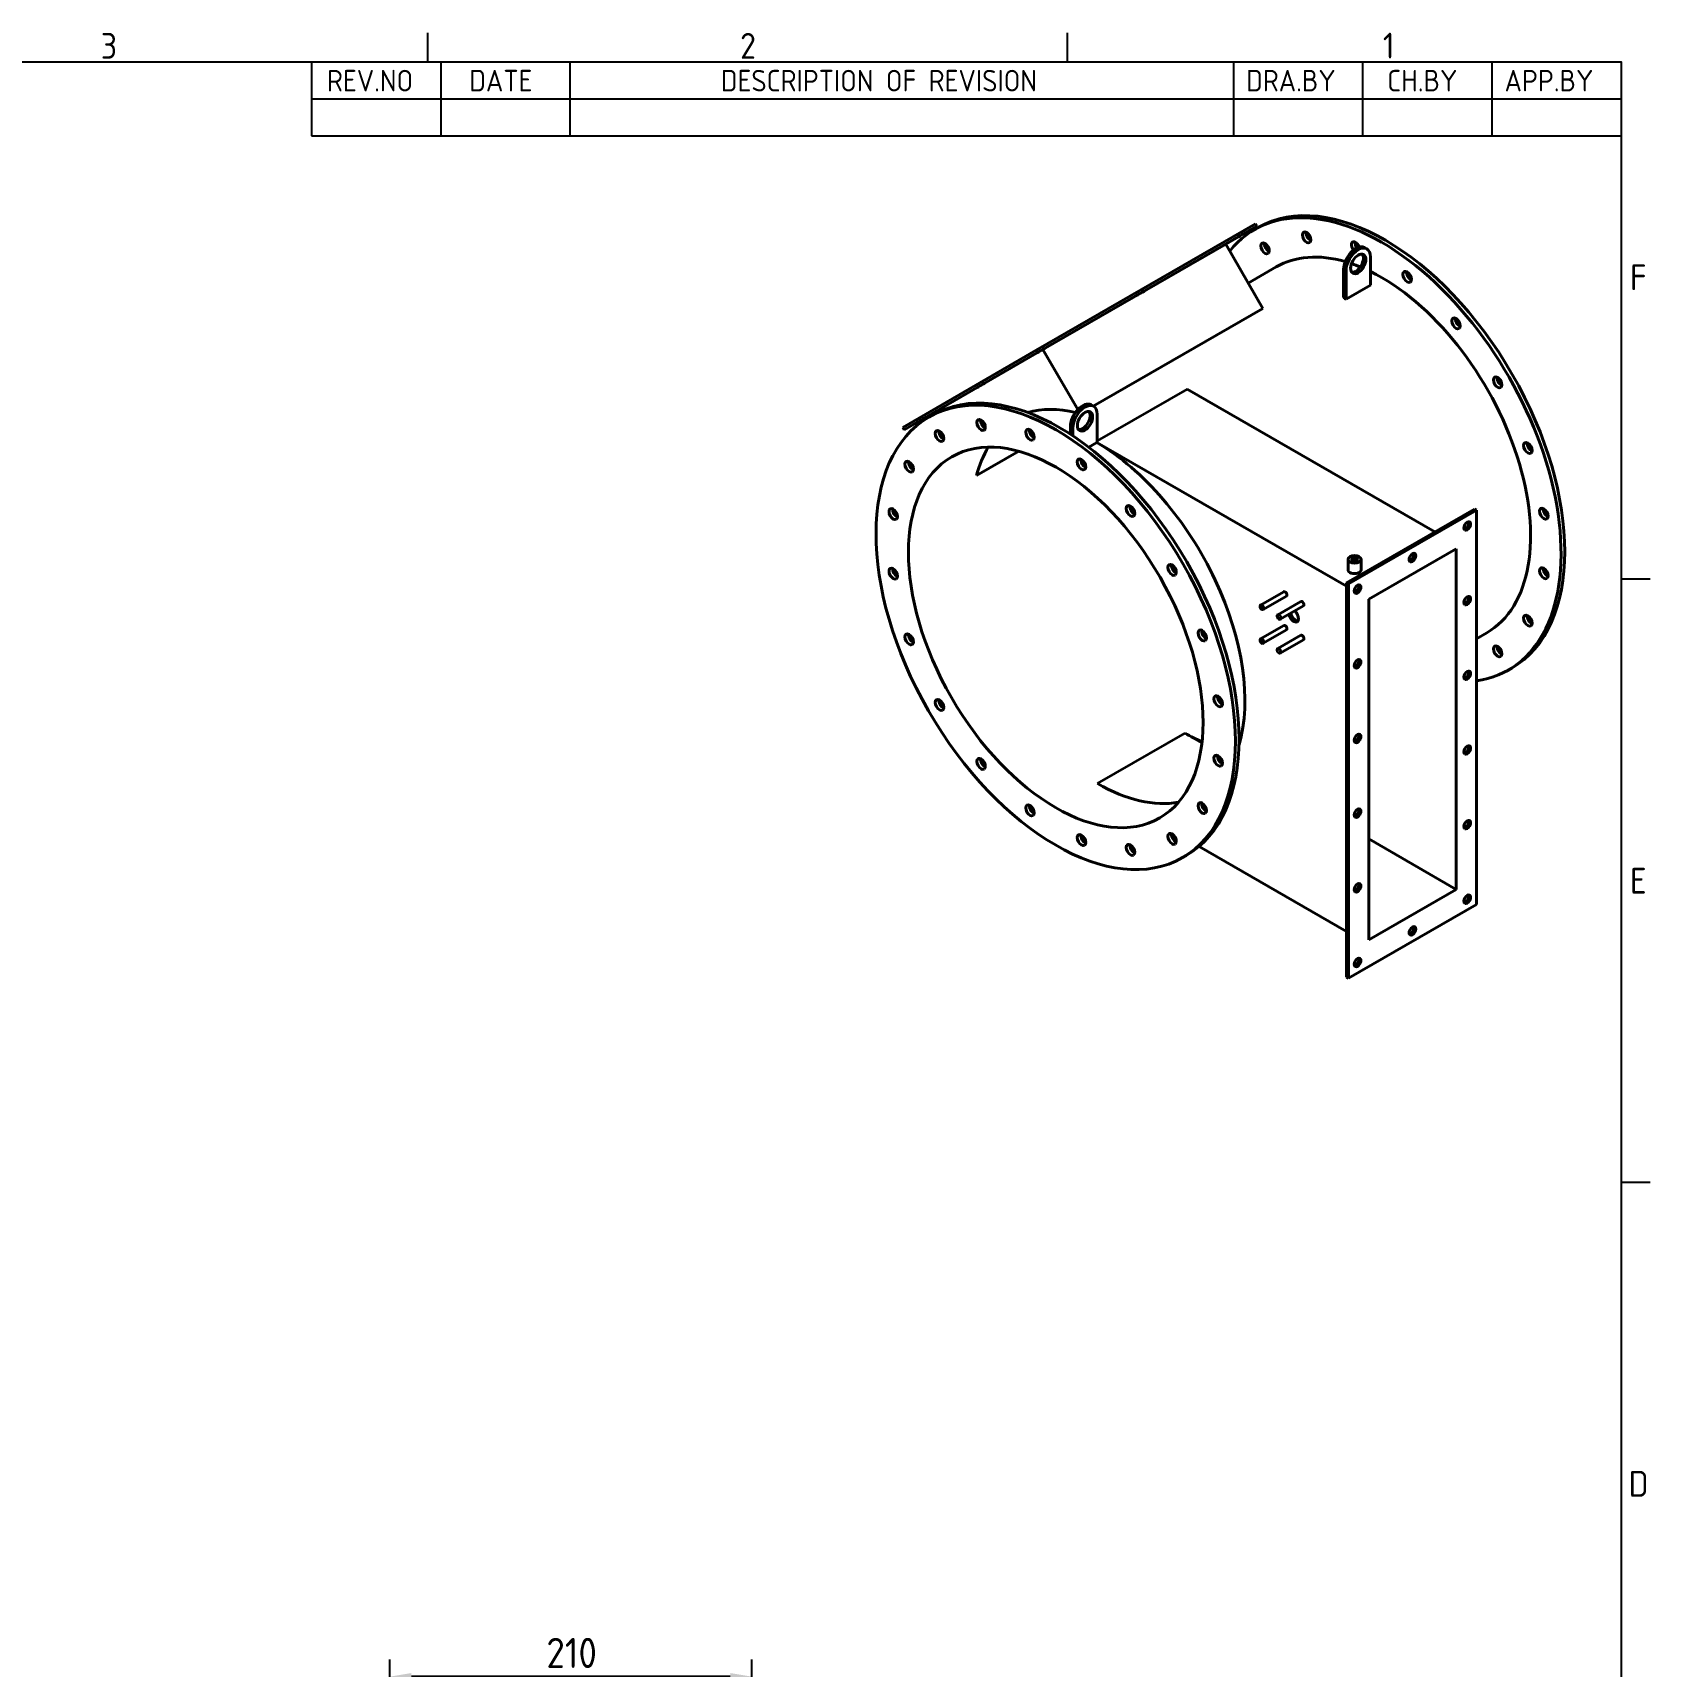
# Model space of a CAD drawing. Header units: millimetres. Extents: x -195 to 2970, y 0 to 2100.
# Drawn here: x 1998 to 2937, y 1119 to 2067 of the extents above; entities that cross this region are included whole.
import ezdxf

# ---------------------------------------------------------------- set-up
doc = ezdxf.new("R2010")
doc.units = ezdxf.units.MM
doc.header["$LTSCALE"] = 5
doc.layers.get('0').update_dxf_attribs({"color": 3, "lineweight": 25})
for name, color, linetype, lineweight in [('가시적인 것(ISO)', 3, 'Continuous', 40), ('가시적인 좁은 것(ISO)', 3, 'Continuous', 35), ('경계(ISO)', 7, 'Continuous', 25), ('기호(ISO)', 5, 'Continuous', 25), ('치수(ISO)', 2, 'Continuous', 25)]:
    doc.layers.add(name, color=color, linetype=linetype, lineweight=lineweight)
doc.styles.add('ISO Proportiona M2B', font='isocp.shx')
doc.styles.add('문자 텍스트_M2B', font='isocp.shx')
doc.styles.add('치수 텍스트_PSTEK_POSCO', font='isocp.shx')
doc.dimstyles.new('치수_PSTEK_POSCO', dxfattribs={"dimscale": 5, "dimtxt": 3.5, "dimasz": 2.5, "dimexe": 2, "dimexo": 2.5, "dimgap": 1, "dimtad": 1, "dimrnd": 1e-08, "dimdsep": 46, "dimtxsty": '치수 텍스트_PSTEK_POSCO', "dimcen": 0.09, "dimdle": 10, "dimclrd": 7, "dimclre": 7, "dimclrt": 2, "dimadec": 1, "dimazin": 2, "dimtfac": 1, "dimtmove": 0, "dimatfit": 3, "dimfxl": 0, "dimtolj": 1, "dimlwd": -1, "dimlwe": -1, "dimarcsym": 0})

# ---------------------------------------------------------------- blocks, each defined once
blk = doc.blocks.new('경계 Default Border')
at = {"layer": '경계(ISO)'}
for p, q in [((445.5, 410), (445.5, 413.4)), ((519.75, 410), (519.75, 413.4)), ((584, 350), (587.4, 350)), ((584, 280), (587.4, 280))]:
    blk.add_line(p, q, dxfattribs=at)
at = {"layer": '경계(ISO)', "flags": 128}
blk.add_lwpolyline([(10, 10), (10, 410), (584, 410), (584, 10), (10, 10)], dxfattribs=at)
at = {"layer": '경계(ISO)', "color": 2, "char_height": 3, "attachment_point": 7, "style": '문자 텍스트_M2B'}
for s, insert in [('3', (407.54, 410.37)), ('2', (481.75, 410.37)), ('1', (556.36, 410.4)), ('F', (585.04, 383.5)), ('E', (585.04, 313.47)), ('D', (584.88, 243.47))]:
    blk.add_mtext(s, dxfattribs=dict(at, insert=insert))
blk = doc.blocks.new('리비전 내역')
at = {"layer": '기호(ISO)'}
for p, q in [((432, 410), (584, 410)), ((432, 410), (432, 405.72)), ((447, 410), (447, 405.72)), ((462, 410), (462, 405.72)), ((539, 410), (539, 405.72)), ((554, 410), (554, 405.72)), ((569, 410), (569, 405.72)), ((584, 410), (584, 405.72)), ((432, 405.72), (584, 405.72)), ((432, 405.72), (432, 401.44)), ((447, 405.72), (447, 401.44)), ((462, 405.72), (462, 401.44)), ((539, 405.72), (539, 401.44)), ((554, 405.72), (554, 401.44)), ((569, 405.72), (569, 401.44)), ((584, 405.72), (584, 401.44)), ((432, 401.44), (584, 401.44))]:
    blk.add_line(p, q, dxfattribs=at)
at = {"layer": '기호(ISO)', "color": 2, "char_height": 2.5, "attachment_point": 7, "style": 'ISO Proportiona M2B'}
for s, insert in [('REV.NO', (433.79, 406.58)), ('DATE', (450.31, 406.58)), ('DESCRIPTION OF REVISION', (479.51, 406.58)), ('DRA.BY', (540.48, 406.58)), ('CH.BY', (556.86, 406.58)), ('APP.BY', (570.48, 406.58))]:
    blk.add_mtext(s, dxfattribs=dict(at, insert=insert))
blk = doc.blocks.new('*D32')
at = {"layer": 'Defpoints', "color": 0, "transparency": 16777216}
for p in [(2205.53, 1112.96), (2205.53, 959.76), (2415.53, 959.76)]:
    blk.add_point(p, dxfattribs=at)
at = {"layer": '치수(ISO)', "color": 7, "transparency": 16777216}
for p, q in [((2205.53, 972.26), (2205.53, 1122.96)), ((2415.53, 972.26), (2415.53, 1122.96)), ((2403.03, 1112.96), (2218.03, 1112.96))]:
    blk.add_line(p, q, dxfattribs=at)
for points in [[(2218.03, 1115.04), (2218.03, 1110.87), (2205.53, 1112.96)], [(2403.03, 1115.04), (2403.03, 1110.87), (2415.53, 1112.96)]]:
    blk.add_solid(points, dxfattribs=at)
at = {"layer": '치수(ISO)', "color": 2, "transparency": 16777216, "insert": (2296.3, 1126.71), "char_height": 17.5, "attachment_point": 4, "style": '치수 텍스트_PSTEK_POSCO'}
blk.add_mtext('\\A1;210', dxfattribs=at)

msp = doc.modelspace()

# ---------------------------------------------------------------- linework, layer by layer
at = {"layer": '가시적인 것(ISO)'}
for p, q in [((2580.6, 1882.7998), (2707.8792, 1956.095)), ((2708.6792, 1954.7094), (2581.4, 1881.4142)), ((2690.5931, 1944.2136), (2708.6792, 1954.7094)), ((2709.4128, 1953.9207), (2707.2915, 1952.6991)), ((2707.8792, 1956.095), (2708.6792, 1954.7094)), ((2690.5726, 1944.249), (2584.5066, 1883.1697)), ((2690.5726, 1944.249), (2712.0943, 1906.9724)), ((2772.454, 1941.4932), (2771.0398, 1942.3076)), ((2774.5348, 1936.8994), (2774.5348, 1920.5484)), ((2719.7673, 1931.0345), (2703.5829, 1921.7145)), ((2758.9784, 1929.5698), (2758.9784, 1913.2189)), ((2760.3926, 1912.4045), (2760.3926, 1928.7554)), ((2774.5348, 1920.5484), (2760.3926, 1912.4045)), ((2712.0943, 1906.9724), (2613.6787, 1850.2986)), ((2759.6855, 1912.8117), (2758.9784, 1913.2189)), ((2760.3926, 1912.4045), (2759.6855, 1912.8117)), ((2503.1, 1837.8247), (2580.6, 1882.7998)), ((2581.4, 1881.4142), (2503.9, 1836.439)), ((2584.5066, 1883.1697), (2522.0066, 1846.8994)), ((2580.6, 1882.7998), (2581.4, 1881.4142)), ((2584.5066, 1883.1697), (2604.6822, 1848.2245)), ((2811.8928, 1777.2839), (2668.1152, 1860.0799)), ((2612.4711, 1850.994), (2613.8853, 1850.1796)), ((2503.9, 1836.439), (2522.0211, 1846.8743)), ((2518.3172, 1843.8761), (2520.4385, 1845.0976)), ((2522.0066, 1846.8994), (2522.4219, 1846.18)), ((2615.9661, 1829.2348), (2615.9661, 1845.5857)), ((2503.1, 1837.8247), (2503.9, 1836.439)), ((2600.4097, 1833.9753), (2600.4097, 1838.2562)), ((2601.8239, 1837.4418), (2601.8239, 1833.0498)), ((2570.4736, 1824.087), (2545.9173, 1809.9459)), ((2611.0913, 1826.4276), (2615.7893, 1829.133)), ((2615.9661, 1829.2348), (2615.7893, 1829.133)), ((2760.6755, 1745.6986), (2615.7893, 1829.133)), ((2760.6755, 1747.7898), (2834.9217, 1790.5453)), ((2836.0531, 1789.8938), (2761.8069, 1747.1383)), ((2836.0531, 1789.8938), (2834.9217, 1790.5453)), ((2836.0531, 1560.9806), (2836.0531, 1789.8938)), ((2773.5448, 1738.2826), (2824.3151, 1767.5192)), ((2824.3151, 1767.5192), (2824.3151, 1569.8363)), ((2761.5924, 1755.227), (2761.5924, 1761.3586)), ((2769.0924, 1755.227), (2769.0924, 1761.3586)), ((2761.8069, 1747.1383), (2760.6755, 1747.7898)), ((2760.6755, 1518.8766), (2760.6755, 1747.7898)), ((2761.8069, 1747.1383), (2761.8069, 1518.2251)), ((2724.2888, 1742.5859), (2710.8537, 1734.8492)), ((2725.7859, 1739.9862), (2712.3508, 1732.2495)), ((2734.1882, 1736.8852), (2720.7532, 1729.1485)), ((2766.1298, 1742.5576), (2765.1709, 1743.1098)), ((2773.5448, 1540.5997), (2773.5448, 1738.2826)), ((2735.6853, 1734.2854), (2722.2503, 1726.5487)), ((2724.2888, 1722.9648), (2710.8537, 1715.2281)), ((2725.7859, 1720.3651), (2712.3508, 1712.6283)), ((2734.1882, 1717.2641), (2720.7532, 1709.5273)), ((2842.0302, 1718.7216), (2836.0531, 1715.2796)), ((2735.6853, 1714.6643), (2722.2503, 1706.9276)), ((2856.6273, 1698.2786), (2854.506, 1697.057)), ((2676.7389, 1654.8198), (2666.9838, 1660.4374)), ((2760.6755, 1545.3995), (2675.0778, 1594.692)), ((2824.3151, 1569.8363), (2773.5448, 1599.073)), ((2665.5317, 1588.2339), (2667.653, 1589.4555)), ((2824.3151, 1569.8363), (2773.5448, 1540.5997)), ((2761.8069, 1518.2251), (2836.0531, 1560.9806)), ((2761.8069, 1518.2251), (2760.6755, 1518.8766))]:
    msp.add_line(p, q, dxfattribs=at)
for centre, major_axis, ratio, start_param, end_param in [((2783.0201, 1826.0996), (73.6073, -127.8211), 0.57809312, 0, 3.14159265), ((2780.8987, 1824.8781), (73.6073, -127.8211), 0.57809312, 6.05692292, 9.64588205), ((2715.5201, 1943.0129), (1.7466, -3.033), 0.57809312, 3.79126171, 5.63351625), ((2739.6824, 1949.3955), (1.7466, -3.033), 0.57809312, 3.79126171, 5.63351625), ((2765.9656, 1942.4875), (-1.7466, 3.033), 0.57809312, 4.44236673, 8.07449076), ((2768.0869, 1943.7091), (1.7466, -3.033), 0.57809312, 3.79126171, 4.89970164), ((2780.8987, 1824.8781), (-61.1314, 106.1565), 0.57809312, 5.74459743, 6.28318531), ((2766.0495, 1933.6418), (4.9903, 8.6658), 0.57809312, 0, 2.35426078), ((2767.4637, 1932.8274), (4.9903, 8.6658), 0.57809312, 5.49585344, 8.63744609), ((2766.0495, 1933.6418), (3.119, 5.4161), 0.57809312, 3.36939571, 6.05538225), ((2780.8987, 1824.8781), (-61.1314, 106.1565), 0.57809312, 5.64117855, 5.70121055), ((2780.8987, 1824.8781), (61.1314, -106.1565), 0.57809312, 0, 2.43166384), ((2797.9532, 1926.5103), (1.7466, -3.033), 0.57809312, 3.79126171, 5.63351625), ((2826.3577, 1899.4825), (1.7466, -3.033), 0.57809312, 3.79126171, 5.63351625), ((2594.0458, 1717.2766), (-73.6073, 127.8211), 0.57809312, 3.14159267, 6.28318531), ((2850.5201, 1865.2715), (1.7466, -3.033), 0.57809312, 3.79126171, 5.63351625), ((2627.4566, 1736.5166), (-61.1314, 106.1565), 0.57809312, 5.78169523, 6.14182664), ((2607.4808, 1842.3282), (4.9903, 8.6658), 0.57809312, 0, 2.35426078), ((2608.895, 1841.5138), (4.9903, 8.6658), 0.57809312, 5.49585344, 8.63744609), ((2550.7081, 1840.5725), (1.7466, -3.033), 0.57809312, 3.79126171, 5.63351625), ((2607.4808, 1842.3282), (-3.119, -5.4161), 0.57809312, 0.22780306, 2.91378959), ((2526.5458, 1834.1898), (1.7466, -3.033), 0.57809312, 3.79126171, 5.63351625), ((2579.1126, 1834.886), (1.7466, -3.033), 0.57809312, 3.79126171, 5.63351625), ((2628.5879, 1737.1681), (-60.333, 104.7699), 0.57809312, 0.30749274, 0.52983574), ((2615.0822, 1729.3907), (-61.1314, 106.1565), 0.57809312, 3.64762539, 5.49159068), ((2868.075, 1827.2262), (1.7466, -3.033), 0.57809312, 3.79126171, 5.63351625), ((2508.9908, 1816.3629), (1.7466, -3.033), 0.57809312, 3.79126171, 5.63351625), ((2608.9789, 1817.6872), (1.7466, -3.033), 0.57809312, 3.79126171, 5.63351625), ((2637.3834, 1790.6595), (1.7466, -3.033), 0.57809312, 3.79126171, 5.63351625), ((2499.7616, 1788.8367), (1.7466, -3.033), 0.57809312, 3.79126171, 5.63351625), ((2829.6184, 1781.3598), (1.3723, 2.3831), 0.57809312, 3.56472037, 5.86005759), ((2877.3042, 1789.0705), (1.7466, -3.033), 0.57809312, 3.79126171, 5.63351625), ((2797.7986, 1763.036), (1.3723, 2.3831), 0.57809312, 3.56472037, 5.86005759), ((2499.7616, 1754.3057), (1.7466, -3.033), 0.57809312, 3.79126171, 5.63351625), ((2661.5458, 1756.4485), (1.7466, -3.033), 0.57809312, 3.79126171, 5.63351625), ((2765.3424, 1755.227), (3.75, 0), 0.5758617, 3.14159265, 6.28318531), ((2877.3042, 1754.5395), (1.7466, -3.033), 0.57809312, 3.79126171, 5.63351625), ((2765.9788, 1744.7121), (1.3723, 2.3831), 0.57809312, 3.56472037, 5.86005759), ((2725.0373, 1741.2861), (-0.7485, 1.2999), 0.57809312, 3.14159265, 6.28318531), ((2734.9368, 1735.5853), (-0.7485, 1.2999), 0.57809312, 3.14159265, 6.28318531), ((2829.6184, 1738.0298), (1.3723, 2.3831), 0.57809312, 3.56472037, 5.86005759), ((2729.987, 1728.6251), (1.9961, -3.4663), 0.57809312, 4.17094184, 8.39542877), ((2731.1184, 1729.2766), (1.9961, -3.4663), 0.57809312, 4.17094184, 5.99699728), ((2868.075, 1727.0133), (1.7466, -3.033), 0.57809312, 3.79126171, 5.63351625), ((2508.9908, 1716.1501), (1.7466, -3.033), 0.57809312, 3.79126171, 5.63351625), ((2679.1007, 1718.4031), (1.7466, -3.033), 0.57809312, 3.79126171, 5.63351625), ((2725.0373, 1721.6649), (-0.7485, 1.2999), 0.57809312, 3.14159265, 6.28318531), ((2734.9368, 1715.9642), (-0.7485, 1.2999), 0.57809312, 3.14159265, 6.28318531), ((2850.5201, 1709.1864), (1.7466, -3.033), 0.57809312, 3.79126171, 5.63351625), ((2765.9788, 1701.3822), (1.3723, 2.3831), 0.57809312, 3.56472037, 5.86005759), ((2829.6184, 1694.6998), (1.3723, 2.3831), 0.57809312, 3.56472037, 5.86005759), ((2526.5458, 1678.1047), (1.7466, -3.033), 0.57809312, 3.79126171, 5.63351625), ((2688.3299, 1680.2474), (1.7466, -3.033), 0.57809312, 3.79126171, 5.63351625), ((2666.9838, 1759.2788), (60.333, -104.7699), 0.57809312, 5.49972085, 5.61489939), ((2765.9788, 1658.0522), (1.3723, 2.3831), 0.57809312, 3.56472037, 5.86005759), ((2829.6184, 1651.3698), (1.3723, 2.3831), 0.57809312, 3.56472037, 5.86005759), ((2550.7081, 1643.8937), (1.7466, -3.033), 0.57809312, 3.79126171, 5.63351625), ((2688.3299, 1645.7165), (1.7466, -3.033), 0.57809312, 3.79126171, 5.63351625), ((2616.2136, 1730.0422), (60.333, -104.7699), 0.57809312, 5.49972085, 6.08130155), ((2579.1126, 1616.866), (1.7466, -3.033), 0.57809312, 3.79126171, 5.63351625), ((2679.1007, 1618.1903), (1.7466, -3.033), 0.57809312, 3.79126171, 5.63351625), ((2765.9788, 1614.7222), (1.3723, 2.3831), 0.57809312, 3.56472037, 5.86005759), ((2829.6184, 1608.0398), (1.3723, 2.3831), 0.57809312, 3.56472037, 5.86005759), ((2608.9789, 1599.6671), (1.7466, -3.033), 0.57809312, 3.79126171, 5.63351625), ((2637.3834, 1593.9807), (1.7466, -3.033), 0.57809312, 3.79126171, 5.63351625), ((2661.5458, 1600.3633), (1.7466, -3.033), 0.57809312, 3.79126171, 5.63351625), ((2765.9788, 1571.3922), (1.3723, 2.3831), 0.57809312, 3.56472037, 5.86005759), ((2829.6184, 1564.7098), (1.3723, 2.3831), 0.57809312, 3.56472037, 5.86005759), ((2797.7986, 1546.386), (1.3723, 2.3831), 0.57809312, 3.56472037, 5.86005759), ((2765.9788, 1528.0622), (1.3723, 2.3831), 0.57809312, 3.56472037, 5.86005759)]:
    msp.add_ellipse(centre, major_axis=major_axis, ratio=ratio, start_param=start_param, end_param=end_param, dxfattribs=at)
for centre, major_axis, ratio in [((2699.6259, 1949.4792), (-2.3816, -1.375), 0.00157785), ((2713.3987, 1941.7913), (1.7466, -3.033), 0.57809312), ((2737.5611, 1948.1739), (1.7466, -3.033), 0.57809312), ((2767.4637, 1932.8274), (-3.119, -5.4161), 0.57809312), ((2795.8319, 1925.2887), (1.7466, -3.033), 0.57809312), ((2641.2896, 1915.8856), (-2.3816, -1.375), 0.00157785), ((2824.2364, 1898.2609), (1.7466, -3.033), 0.57809312), ((2582.9533, 1882.2919), (-2.3816, -1.375), 0.00157785), ((2591.9245, 1716.055), (73.6073, -127.8211), 0.57809312), ((2547.9533, 1861.9806), (-2.3816, -1.375), 0.00157785), ((2848.3987, 1864.05), (1.7466, -3.033), 0.57809312), ((2591.9245, 1716.055), (60.333, -104.7699), 0.57809312), ((2512.9533, 1841.6692), (-2.3816, -1.375), 0.00157785), ((2548.5868, 1839.3509), (1.7466, -3.033), 0.57809312), ((2608.895, 1841.5138), (-3.119, -5.4161), 0.57809312), ((2524.4245, 1832.9682), (1.7466, -3.033), 0.57809312), ((2576.9913, 1833.6645), (1.7466, -3.033), 0.57809312), ((2865.9537, 1826.0046), (1.7466, -3.033), 0.57809312), ((2506.8695, 1815.1413), (1.7466, -3.033), 0.57809312), ((2606.8576, 1816.4656), (1.7466, -3.033), 0.57809312), ((2635.2621, 1789.4379), (1.7466, -3.033), 0.57809312), ((2497.6403, 1787.6151), (1.7466, -3.033), 0.57809312), ((2830.7498, 1780.7083), (-1.3723, -2.3831), 0.57809312), ((2875.1829, 1787.8489), (1.7466, -3.033), 0.57809312), ((2765.3424, 1761.3586), (-3.75, 0), 0.5758617), ((2798.93, 1762.3844), (-1.3723, -2.3831), 0.57809312), ((2497.6403, 1753.0841), (1.7466, -3.033), 0.57809312), ((2659.4245, 1755.2269), (1.7466, -3.033), 0.57809312), ((2765.3424, 1761.3586), (-1.6618, 0), 0.5758617), ((2875.1829, 1753.3179), (1.7466, -3.033), 0.57809312), ((2767.1102, 1744.0606), (-1.3723, -2.3831), 0.57809312), ((2711.6023, 1733.5493), (0.7485, -1.2999), 0.57809312), ((2830.7498, 1737.3783), (-1.3723, -2.3831), 0.57809312), ((2721.5018, 1727.8486), (0.7485, -1.2999), 0.57809312), ((2865.9537, 1725.7917), (1.7466, -3.033), 0.57809312), ((2506.8695, 1714.9285), (1.7466, -3.033), 0.57809312), ((2676.9794, 1717.1815), (1.7466, -3.033), 0.57809312), ((2711.6023, 1713.9282), (0.7485, -1.2999), 0.57809312), ((2721.5018, 1708.2275), (0.7485, -1.2999), 0.57809312), ((2848.3987, 1707.9648), (1.7466, -3.033), 0.57809312), ((2767.1102, 1700.7306), (-1.3723, -2.3831), 0.57809312), ((2830.7498, 1694.0483), (-1.3723, -2.3831), 0.57809312), ((2524.4245, 1676.8831), (1.7466, -3.033), 0.57809312), ((2686.2086, 1679.0259), (1.7466, -3.033), 0.57809312), ((2767.1102, 1657.4006), (-1.3723, -2.3831), 0.57809312), ((2830.7498, 1650.7183), (-1.3723, -2.3831), 0.57809312), ((2548.5868, 1642.6721), (1.7466, -3.033), 0.57809312), ((2686.2086, 1644.4949), (1.7466, -3.033), 0.57809312), ((2576.9913, 1615.6444), (1.7466, -3.033), 0.57809312), ((2676.9794, 1616.9687), (1.7466, -3.033), 0.57809312), ((2767.1102, 1614.0706), (-1.3723, -2.3831), 0.57809312), ((2659.4245, 1599.1418), (1.7466, -3.033), 0.57809312), ((2830.7498, 1607.3883), (-1.3723, -2.3831), 0.57809312), ((2606.8576, 1598.4455), (1.7466, -3.033), 0.57809312), ((2635.2621, 1592.7591), (1.7466, -3.033), 0.57809312), ((2767.1102, 1570.7406), (-1.3723, -2.3831), 0.57809312), ((2830.7498, 1564.0583), (-1.3723, -2.3831), 0.57809312), ((2798.93, 1545.7345), (-1.3723, -2.3831), 0.57809312), ((2767.1102, 1527.4106), (-1.3723, -2.3831), 0.57809312)]:
    msp.add_ellipse(centre, major_axis=major_axis, ratio=ratio, dxfattribs=at)
at = {"layer": '가시적인 좁은 것(ISO)'}
for p, q in [((2758.9784, 1929.5698), (2760.3926, 1928.7554)), ((2668.1152, 1860.0799), (2615.9661, 1830.0492)), ((2600.4097, 1838.2562), (2601.8239, 1837.4418)), ((2616.2136, 1631.2007), (2666.9838, 1660.4374))]:
    msp.add_line(p, q, dxfattribs=at)

# ---------------------------------------------------------------- block references
at = {"xscale": 5, "yscale": 5, "zscale": 5}
msp.add_blockref('경계 Default Border', (0, 0), dxfattribs=at)
at = {"layer": '기호(ISO)', "xscale": 5, "yscale": 5, "zscale": 5}
msp.add_blockref('리비전 내역', (0, 0), dxfattribs=at)

# ---------------------------------------------------------------- dimensions: what is measured, and where the dimension line sits
at = {"layer": '치수(ISO)', "color": 7}
dim = msp.add_linear_dim(base=(2205.5277, 1112.9574), p1=(2415.5277, 959.7613), p2=(2205.5277, 959.7613), angle=180, dimstyle='치수_PSTEK_POSCO', override={"dimdec": 2, "dimtp": 0, "dimtm": 0, "dimtdec": 2, "dimtofl": 0, "dimatfit": 1}, dxfattribs=at)
dim.commit()
dim.dimension.update_dxf_attribs({"geometry": '*D32', "text_midpoint": (2310.5277, 1112.9574), "dimtype": 160})

doc.saveas('drawing.dxf')
